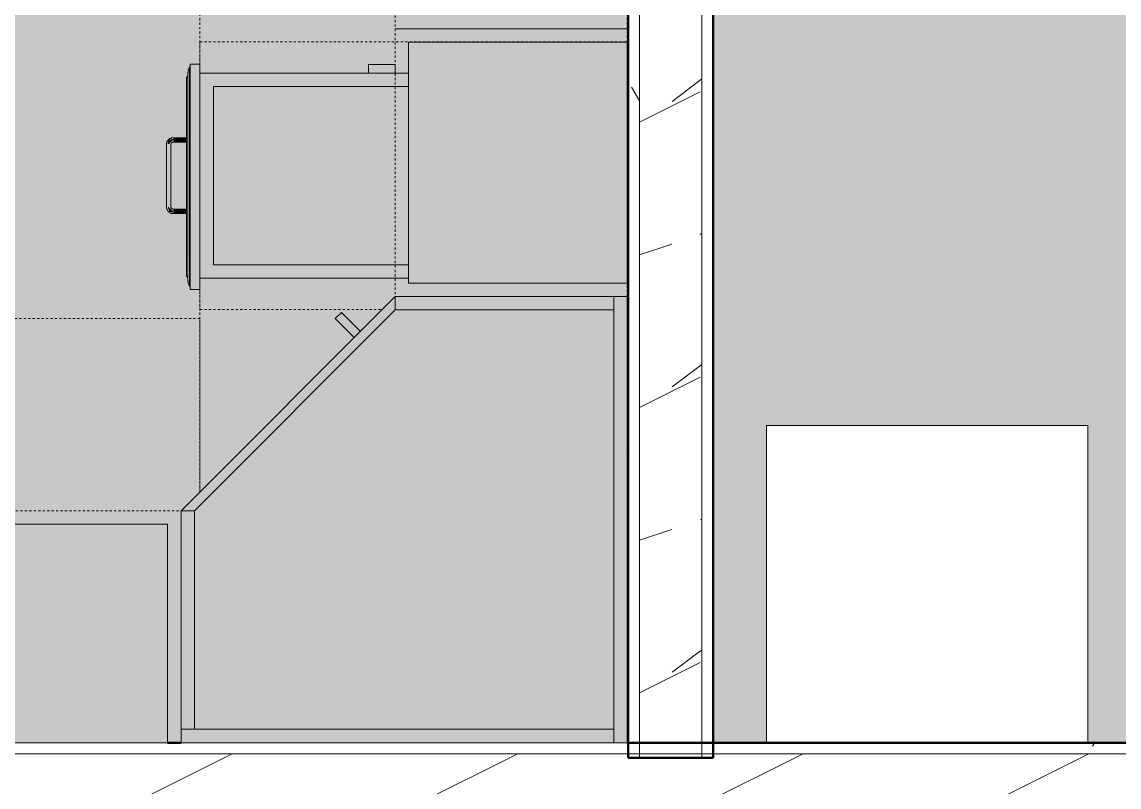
# Model space of a CAD drawing. Header units: inches. Extents: x -4218 to -1814, y 9706 to 12426.
# Drawn here: x -3715.7 to -3654.2, y 11552.9 to 11595.8 of the extents above; entities that cross this region are included whole.
import ezdxf

# ---------------------------------------------------------------- set-up
doc = ezdxf.new("R2010")
doc.units = ezdxf.units.IN
doc.header["$MEASUREMENT"] = 0
doc.linetypes.add('Dash', pattern=[0.25, 0.125, -0.125])
for name, color, linetype, lineweight in [('0-1', 7, 'Continuous', 5), ('0-2', 10, 'Continuous', 13), ('A-AREA-PATT-3', 7, 'Continuous', 9), ('A-WALL', 113, 'Continuous', 13), ('A-WALL-2', 250, 'Continuous', 50), ('A-WALL-3', 10, 'Continuous', 13), ('A-WALL-9', 113, 'Continuous', 50), ('A-WALL-PATT-1', 7, 'Continuous', 9), ('A-WALL-PATT-2', 55, 'Continuous', 9), ('A-WALL-PATT-6', 111, 'Continuous', 9), ('I-FURN-1', 7, 'Continuous', 9), ('Q-CASE', 31, 'Continuous', 9), ('Q-CASE-1', 9, 'Continuous', 9), ('Q-CASE-3', 7, 'Continuous', 9), ('Q-CASE-4', 7, 'Dash', 9), ('Q-CASE-HDLN-1', 7, 'Dash', 9), ('Q-CASE-HDLN-2', 31, 'Continuous', 9)]:
    doc.layers.add(name, color=color, linetype=linetype, lineweight=lineweight)
pattern_1 = [(0, (0, 0), (30.72, 7.68), [1.267, -21.773, 1.267, -21.773, -122.88]), (0, (0, 0), (30.72, 7.68), [-46.08, 1.267, -44.813, 1.267, -21.773, -53.76]), (0, (0, 0), (30.72, 7.68), [-115.2, 1.267, -14.093, 1.267, -37.133]), (120, (11.52, 3.84), (-22.011075, 22.7643004), [1.267, -21.773, 1.267, -21.773, -122.88]), (120, (11.52, 3.84), (-22.011075, 22.7643004), [-46.08, 1.267, -44.813, 1.267, -21.773, -53.76]), (120, (11.52, 3.84), (-22.011075, 22.7643004), [-115.2, 1.267, -14.093, 1.267, -37.133]), (240, (15.36, 19.2), (-8.708925, -30.4443004), [1.267, -21.773, 1.267, -21.773, -122.88]), (240, (15.36, 19.2), (-8.708925, -30.4443004), [-46.08, 1.267, -44.813, 1.267, -21.773, -53.76]), (240, (15.36, 19.2), (-8.708925, -30.4443004), [-115.2, 1.267, -14.093, 1.267, -37.133])]
pattern_2 = [(216.87, (6.397, 15.994), (47.98094286, 31.9870857), [7.997, -71.971]), (206.565, (15.994, 11.196), (-15.993714, -15.9941327), [17.881, -17.881]), (198.435, (15.994, 3.199), (-31.9867405, -15.9938803), [10.115, -40.461])]

# ---------------------------------------------------------------- blocks, each defined once
blk = doc.blocks.new('OD_CW_Countertop - OD_CW_Countertop-2395220-FLOOR PLAN - 2ND FLOOR')
at = {"layer": 'Q-CASE-HDLN-1'}
for p, q in [((0.738, 24), (0.738, 22)), ((0.738, 0), (99.775, 0))]:
    blk.add_line(p, q, dxfattribs=at)
blk = doc.blocks.new('OD_CW_Countertop - OD_CW_Countertop-2395221-FLOOR PLAN - 2ND FLOOR')
at = {"layer": 'Q-CASE-HDLN-1'}
for p, q in [((0.738, 9.713), (0.738, 0)), ((0.738, 0), (19.238, 0))]:
    blk.add_line(p, q, dxfattribs=at)
blk = doc.blocks.new('Table-Night Stand - 18_ x 18_ x 24_-V118-FLOOR PLAN - 2ND FLOOR')
at = {"layer": 'I-FURN-1'}
for p, q in [((0.147, 17.775), (0.147, 0)), ((18.147, 0), (18.147, 17.775)), ((0.147, 0), (18.147, 0))]:
    blk.add_line(p, q, dxfattribs=at)
blk = doc.blocks.new('Base_Unit_4_drawer_12137 - 15_-2365974-FLOOR PLAN - 2ND FLOOR')
at = {"layer": 'Q-CASE'}
for points in [[(-1.012, 25.629), (-1.012, 25.625), (2.488, 25.662), (2.488, 25.875), (-1.012, 25.838), (-1.012, 25.642)], [(-1.383, 25.174), (-1.351, 24.75), (-1.142, 24.75), (-1.174, 25.5), (-1.383, 25.5), (-1.383, 25.412)], [(-1.325, 25.5), (-1.23, 25.528), (-1.012, 25.75), (-1.012, 25.813), (-1.286, 25.72), (-1.295, 25.669)], [(2.488, 25.813), (2.516, 25.717), (2.738, 25.5), (2.8, 25.5), (2.738, 25.768), (2.648, 25.784)], [(2.617, 25.5), (2.649, 24.75), (2.858, 24.75), (2.826, 25.5), (2.629, 25.5)], [(-5.637, 24.543), (6.877, 24.556), (6.771, 24.592), (-5.526, 24.556)], [(-5.421, 24.592), (6.771, 24.592), (6.605, 24.665), (6.323, 24.671), (-5.342, 24.639)], [(-5.164, 24.671), (6.323, 24.703), (6.159, 24.75), (-4.887, 24.75), (-5.113, 24.674)], [(-5.637, 24), (6.988, 24), (6.988, 24.543), (-5.637, 24.543)], [(-5.012, 18.842), (-5.012, 12.312), (-4.262, 12.312), (-4.262, 23.25), (5.738, 23.25), (5.738, 12.312), (6.488, 12.312), (6.488, 24), (-5.012, 24), (-5.012, 23.063)], [(-4.262, 13.25), (-4.262, 12.312), (5.738, 12.312), (5.738, 23.25), (-4.262, 23.25), (-4.262, 18.842)]]:
    blk.add_hatch(color=256, dxfattribs=at).paths.add_polyline_path(points, flags=0)
at = {"layer": 'Q-CASE-HDLN-1'}
for p, q in [((8.238, 24), (-6.762, 24)), ((-6.762, 24), (-6.762, 13.787)), ((8.238, 24), (8.238, 0)), ((-6.762, 0.062), (-6.762, 0))]:
    blk.add_line(p, q, dxfattribs=at)
at = {"layer": 'Q-CASE-HDLN-2'}
for p, q in [((2.488, 25.875), (-1.012, 25.875)), ((-1.387, 25.5), (-1.387, 24.75)), ((-1.387, 25.5), (-1.387, 24.75)), ((-1.387, 25.5), (-1.387, 24.75)), ((-1.387, 25.5), (-1.387, 24.75)), ((-1.137, 24.75), (-1.137, 25.5)), ((-1.137, 24.75), (-1.137, 25.5)), ((-1.137, 24.75), (-1.137, 25.5)), ((-1.137, 24.75), (-1.137, 25.5)), ((-1.012, 25.625), (2.488, 25.625)), ((2.613, 25.5), (2.613, 24.75)), ((2.613, 25.5), (2.613, 24.75)), ((2.613, 25.5), (2.613, 24.75)), ((2.613, 25.5), (2.613, 24.75)), ((2.863, 24.75), (2.863, 25.5)), ((2.863, 24.75), (2.863, 25.5)), ((2.863, 24.75), (2.863, 25.5)), ((2.863, 24.75), (2.863, 25.5)), ((-5.421, 24.592), (6.771, 24.592)), ((6.537, 24.672), (-5.187, 24.672)), ((-4.887, 24.75), (-1.383, 24.75)), ((-1.387, 24.75), (-1.383, 24.75)), ((-1.137, 24.75), (-1.387, 24.75)), ((-1.142, 24.75), (-1.137, 24.75)), ((-1.142, 24.75), (2.617, 24.75)), ((2.863, 24.75), (2.613, 24.75)), ((2.613, 24.75), (2.617, 24.75)), ((2.858, 24.75), (2.863, 24.75)), ((2.858, 24.75), (6.238, 24.75)), ((6.988, 24.543), (-5.637, 24.543)), ((-5.637, 24.543), (-5.637, 24)), ((6.988, 24), (-5.637, 24)), ((-5.012, 24), (-5.012, 12.312)), ((6.488, 14.562), (6.488, 24)), ((6.988, 24.543), (6.988, 24)), ((-4.262, 12.312), (-4.262, 23.25)), ((-4.262, 23.25), (5.738, 23.25)), ((5.738, 23.25), (5.738, 12.312)), ((6.488, 12.312), (6.488, 13.062))]:
    blk.add_line(p, q, dxfattribs=at)
at = {"layer": 'Q-CASE-HDLN-2', "flags": 128}
for points in [[(-1.012, 25.875), (-1.027, 25.875), (-1.042, 25.874), (-1.057, 25.872), (-1.072, 25.87), (-1.087, 25.868), (-1.101, 25.864), (-1.116, 25.86), (-1.13, 25.856), (-1.144, 25.851), (-1.158, 25.845), (-1.172, 25.839), (-1.185, 25.833), (-1.199, 25.825), (-1.211, 25.818), (-1.224, 25.81), (-1.236, 25.801), (-1.248, 25.792), (-1.26, 25.782), (-1.271, 25.772), (-1.281, 25.761), (-1.292, 25.75), (-1.301, 25.739), (-1.311, 25.727), (-1.319, 25.715), (-1.328, 25.703), (-1.336, 25.69), (-1.343, 25.677), (-1.35, 25.663), (-1.356, 25.65), (-1.362, 25.636), (-1.367, 25.622), (-1.372, 25.608), (-1.376, 25.593), (-1.379, 25.578), (-1.382, 25.564), (-1.384, 25.549), (-1.386, 25.534), (-1.387, 25.519), (-1.387, 25.504), (-1.387, 25.5)], [(-1.012, 25.875), (-1.027, 25.875), (-1.042, 25.874), (-1.057, 25.872), (-1.072, 25.87), (-1.087, 25.868), (-1.101, 25.864), (-1.116, 25.86), (-1.13, 25.856), (-1.144, 25.851), (-1.158, 25.845), (-1.172, 25.839), (-1.185, 25.833), (-1.199, 25.825), (-1.211, 25.818), (-1.224, 25.81), (-1.236, 25.801), (-1.248, 25.792), (-1.26, 25.782), (-1.271, 25.772)], [(-1.012, 25.875), (-1.027, 25.875), (-1.042, 25.874), (-1.057, 25.872), (-1.072, 25.87), (-1.087, 25.868), (-1.101, 25.864), (-1.116, 25.86), (-1.13, 25.856), (-1.144, 25.851), (-1.158, 25.845), (-1.172, 25.839), (-1.185, 25.833), (-1.199, 25.825), (-1.211, 25.818), (-1.224, 25.81), (-1.236, 25.801), (-1.248, 25.792), (-1.26, 25.782), (-1.271, 25.772)], [(-1.012, 25.875), (-1.027, 25.875), (-1.042, 25.874), (-1.057, 25.872), (-1.072, 25.87), (-1.087, 25.868), (-1.101, 25.864), (-1.116, 25.86), (-1.13, 25.856), (-1.144, 25.851), (-1.158, 25.845), (-1.172, 25.839), (-1.185, 25.833), (-1.199, 25.825), (-1.211, 25.818), (-1.224, 25.81), (-1.236, 25.801), (-1.248, 25.792), (-1.26, 25.782), (-1.271, 25.772)], [(2.738, 25.779), (2.727, 25.789), (2.715, 25.798), (2.703, 25.807), (2.69, 25.816), (2.678, 25.823), (2.664, 25.831), (2.651, 25.838), (2.637, 25.844), (2.624, 25.85), (2.61, 25.855), (2.595, 25.859), (2.581, 25.863), (2.566, 25.867), (2.551, 25.87), (2.537, 25.872), (2.522, 25.873), (2.507, 25.875), (2.492, 25.875), (2.488, 25.875)], [(2.738, 25.779), (2.727, 25.789), (2.715, 25.798), (2.703, 25.807), (2.69, 25.816), (2.678, 25.823), (2.664, 25.831), (2.651, 25.838), (2.637, 25.844), (2.624, 25.85), (2.61, 25.855), (2.595, 25.859), (2.581, 25.863), (2.566, 25.867), (2.551, 25.87), (2.537, 25.872), (2.522, 25.873), (2.507, 25.875), (2.492, 25.875), (2.488, 25.875)], [(2.738, 25.779), (2.727, 25.789), (2.715, 25.798), (2.703, 25.807), (2.69, 25.816), (2.678, 25.823), (2.664, 25.831), (2.651, 25.838), (2.637, 25.844), (2.624, 25.85), (2.61, 25.855), (2.595, 25.859), (2.581, 25.863), (2.566, 25.867), (2.551, 25.87), (2.537, 25.872), (2.522, 25.873), (2.507, 25.875), (2.492, 25.875), (2.488, 25.875)], [(2.863, 25.5), (2.862, 25.515), (2.862, 25.53), (2.86, 25.545), (2.858, 25.56), (2.855, 25.575), (2.852, 25.589), (2.848, 25.604), (2.844, 25.618), (2.839, 25.632), (2.833, 25.646), (2.827, 25.66), (2.82, 25.673), (2.813, 25.686), (2.805, 25.699), (2.797, 25.712), (2.788, 25.724), (2.779, 25.736), (2.77, 25.747), (2.76, 25.758), (2.749, 25.769), (2.738, 25.779), (2.727, 25.789), (2.715, 25.798), (2.703, 25.807), (2.69, 25.816), (2.678, 25.823), (2.664, 25.831), (2.651, 25.838), (2.637, 25.844), (2.624, 25.85), (2.61, 25.855), (2.595, 25.859), (2.581, 25.863), (2.566, 25.867), (2.551, 25.87), (2.537, 25.872), (2.522, 25.873), (2.507, 25.875), (2.492, 25.875), (2.488, 25.875)], [(-1.292, 25.75), (-1.301, 25.739), (-1.311, 25.727), (-1.319, 25.715), (-1.328, 25.703), (-1.336, 25.69), (-1.343, 25.677), (-1.35, 25.663), (-1.356, 25.65), (-1.362, 25.636), (-1.367, 25.622), (-1.372, 25.608), (-1.376, 25.593), (-1.379, 25.578), (-1.382, 25.564), (-1.384, 25.549), (-1.386, 25.534), (-1.387, 25.519), (-1.387, 25.504), (-1.387, 25.5)], [(-1.292, 25.75), (-1.301, 25.739), (-1.311, 25.727), (-1.319, 25.715), (-1.328, 25.703), (-1.336, 25.69), (-1.343, 25.677), (-1.35, 25.663), (-1.356, 25.65), (-1.362, 25.636), (-1.367, 25.622), (-1.372, 25.608), (-1.376, 25.593), (-1.379, 25.578), (-1.382, 25.564), (-1.384, 25.549), (-1.386, 25.534), (-1.387, 25.519), (-1.387, 25.504), (-1.387, 25.5)], [(-1.292, 25.75), (-1.301, 25.739), (-1.311, 25.727), (-1.319, 25.715), (-1.328, 25.703), (-1.336, 25.69), (-1.343, 25.677), (-1.35, 25.663), (-1.356, 25.65), (-1.362, 25.636), (-1.367, 25.622), (-1.372, 25.608), (-1.376, 25.593), (-1.379, 25.578), (-1.382, 25.564), (-1.384, 25.549), (-1.386, 25.534), (-1.387, 25.519), (-1.387, 25.504), (-1.387, 25.5)], [(-1.137, 25.5), (-1.137, 25.505), (-1.137, 25.51), (-1.136, 25.515), (-1.136, 25.52), (-1.135, 25.525), (-1.134, 25.53), (-1.132, 25.535), (-1.131, 25.539), (-1.129, 25.544), (-1.127, 25.549), (-1.125, 25.553), (-1.123, 25.558), (-1.121, 25.562), (-1.118, 25.566), (-1.115, 25.571), (-1.113, 25.575), (-1.109, 25.579), (-1.106, 25.582), (-1.103, 25.586), (-1.099, 25.59), (-1.096, 25.593), (-1.092, 25.596), (-1.088, 25.599), (-1.084, 25.602), (-1.08, 25.605), (-1.076, 25.608), (-1.071, 25.61), (-1.067, 25.613), (-1.062, 25.615), (-1.058, 25.617), (-1.053, 25.618), (-1.048, 25.62), (-1.043, 25.621), (-1.038, 25.622), (-1.034, 25.623), (-1.029, 25.624), (-1.024, 25.624), (-1.019, 25.625), (-1.014, 25.625)], [(-1.137, 25.5), (-1.137, 25.505), (-1.137, 25.51), (-1.136, 25.515), (-1.136, 25.52), (-1.135, 25.525), (-1.134, 25.53), (-1.132, 25.535), (-1.131, 25.539), (-1.129, 25.544), (-1.127, 25.549), (-1.125, 25.553), (-1.123, 25.558), (-1.121, 25.562), (-1.118, 25.566), (-1.115, 25.571), (-1.113, 25.575), (-1.109, 25.579), (-1.106, 25.582), (-1.103, 25.586), (-1.099, 25.59), (-1.096, 25.593), (-1.092, 25.596), (-1.088, 25.599), (-1.084, 25.602), (-1.08, 25.605), (-1.076, 25.608), (-1.071, 25.61), (-1.067, 25.613), (-1.062, 25.615), (-1.058, 25.617), (-1.053, 25.618), (-1.048, 25.62), (-1.043, 25.621), (-1.038, 25.622), (-1.034, 25.623), (-1.029, 25.624), (-1.024, 25.624), (-1.019, 25.625), (-1.014, 25.625)], [(-1.137, 25.5), (-1.137, 25.505), (-1.137, 25.51), (-1.136, 25.515), (-1.136, 25.52), (-1.135, 25.525), (-1.134, 25.53), (-1.132, 25.535), (-1.131, 25.539), (-1.129, 25.544), (-1.127, 25.549), (-1.125, 25.553), (-1.123, 25.558), (-1.121, 25.562), (-1.118, 25.566), (-1.115, 25.571), (-1.113, 25.575), (-1.109, 25.579), (-1.106, 25.582), (-1.103, 25.586), (-1.099, 25.59), (-1.096, 25.593), (-1.092, 25.596), (-1.088, 25.599), (-1.084, 25.602), (-1.08, 25.605), (-1.076, 25.608), (-1.071, 25.61), (-1.067, 25.613), (-1.062, 25.615), (-1.058, 25.617), (-1.053, 25.618), (-1.048, 25.62), (-1.043, 25.621), (-1.038, 25.622), (-1.034, 25.623), (-1.029, 25.624), (-1.024, 25.624), (-1.019, 25.625), (-1.014, 25.625)], [(-1.137, 25.5), (-1.137, 25.505), (-1.137, 25.51), (-1.136, 25.515), (-1.136, 25.52), (-1.135, 25.525), (-1.134, 25.53), (-1.132, 25.535), (-1.131, 25.539), (-1.129, 25.544), (-1.127, 25.549), (-1.125, 25.553), (-1.123, 25.558), (-1.121, 25.562), (-1.118, 25.566), (-1.115, 25.571), (-1.113, 25.575), (-1.109, 25.579), (-1.106, 25.582), (-1.103, 25.586), (-1.099, 25.59), (-1.096, 25.593), (-1.092, 25.596), (-1.088, 25.599), (-1.084, 25.602), (-1.08, 25.605), (-1.076, 25.608), (-1.071, 25.61), (-1.067, 25.613), (-1.062, 25.615), (-1.058, 25.617), (-1.053, 25.618), (-1.048, 25.62), (-1.043, 25.621), (-1.038, 25.622), (-1.034, 25.623), (-1.029, 25.624), (-1.024, 25.624), (-1.019, 25.625), (-1.014, 25.625), (-1.012, 25.625)], [(2.488, 25.625), (2.493, 25.625), (2.498, 25.625), (2.503, 25.624), (2.508, 25.623), (2.513, 25.623), (2.517, 25.621), (2.522, 25.62), (2.527, 25.619), (2.532, 25.617), (2.536, 25.615), (2.541, 25.613), (2.545, 25.611), (2.55, 25.608), (2.554, 25.606), (2.558, 25.603), (2.562, 25.6), (2.566, 25.597), (2.57, 25.594), (2.574, 25.591), (2.577, 25.587), (2.581, 25.583), (2.584, 25.58), (2.587, 25.576), (2.59, 25.572), (2.593, 25.568), (2.596, 25.563), (2.598, 25.559), (2.6, 25.554), (2.602, 25.55), (2.604, 25.545), (2.606, 25.541), (2.607, 25.536), (2.609, 25.531), (2.61, 25.526), (2.611, 25.521), (2.612, 25.516), (2.612, 25.511), (2.613, 25.506), (2.613, 25.501), (2.613, 25.5)], [(2.488, 25.625), (2.493, 25.625), (2.498, 25.625), (2.503, 25.624), (2.508, 25.623), (2.513, 25.623), (2.517, 25.621), (2.522, 25.62), (2.527, 25.619), (2.532, 25.617), (2.536, 25.615), (2.541, 25.613), (2.545, 25.611), (2.55, 25.608), (2.554, 25.606), (2.558, 25.603), (2.562, 25.6), (2.566, 25.597), (2.57, 25.594), (2.574, 25.591), (2.577, 25.587), (2.581, 25.583), (2.584, 25.58), (2.587, 25.576), (2.59, 25.572), (2.593, 25.568), (2.596, 25.563), (2.598, 25.559), (2.6, 25.554), (2.602, 25.55), (2.604, 25.545), (2.606, 25.541), (2.607, 25.536), (2.609, 25.531), (2.61, 25.526), (2.611, 25.521), (2.612, 25.516), (2.612, 25.511), (2.613, 25.506), (2.613, 25.501), (2.613, 25.5)], [(2.488, 25.625), (2.493, 25.625), (2.498, 25.625), (2.503, 25.624), (2.508, 25.623), (2.513, 25.623), (2.517, 25.621), (2.522, 25.62), (2.527, 25.619), (2.532, 25.617), (2.536, 25.615), (2.541, 25.613), (2.545, 25.611), (2.55, 25.608), (2.554, 25.606), (2.558, 25.603), (2.562, 25.6), (2.566, 25.597), (2.57, 25.594), (2.574, 25.591), (2.577, 25.587), (2.581, 25.583), (2.584, 25.58), (2.587, 25.576), (2.59, 25.572), (2.593, 25.568), (2.596, 25.563), (2.598, 25.559), (2.6, 25.554), (2.602, 25.55), (2.604, 25.545), (2.606, 25.541), (2.607, 25.536), (2.609, 25.531), (2.61, 25.526), (2.611, 25.521), (2.612, 25.516), (2.612, 25.511), (2.613, 25.506), (2.613, 25.501), (2.613, 25.5)], [(2.488, 25.625), (2.493, 25.625), (2.498, 25.625), (2.503, 25.624), (2.508, 25.623), (2.513, 25.623), (2.517, 25.621), (2.522, 25.62), (2.527, 25.619), (2.532, 25.617), (2.536, 25.615), (2.541, 25.613), (2.545, 25.611), (2.55, 25.608), (2.554, 25.606), (2.558, 25.603), (2.562, 25.6), (2.566, 25.597), (2.57, 25.594), (2.574, 25.591), (2.577, 25.587), (2.581, 25.583), (2.584, 25.58), (2.587, 25.576), (2.59, 25.572), (2.593, 25.568), (2.596, 25.563), (2.598, 25.559), (2.6, 25.554), (2.602, 25.55), (2.604, 25.545), (2.606, 25.541), (2.607, 25.536), (2.609, 25.531), (2.61, 25.526), (2.611, 25.521), (2.612, 25.516), (2.612, 25.511), (2.613, 25.506), (2.613, 25.501), (2.613, 25.5)], [(2.863, 25.5), (2.862, 25.515), (2.862, 25.53), (2.86, 25.545), (2.858, 25.56), (2.855, 25.575), (2.852, 25.589), (2.848, 25.604), (2.844, 25.618), (2.839, 25.632), (2.833, 25.646), (2.827, 25.66), (2.82, 25.673), (2.813, 25.686), (2.805, 25.699), (2.797, 25.712), (2.788, 25.724), (2.779, 25.736), (2.77, 25.747), (2.76, 25.758)], [(2.863, 25.5), (2.862, 25.515), (2.862, 25.53), (2.86, 25.545), (2.858, 25.56), (2.855, 25.575), (2.852, 25.589), (2.848, 25.604), (2.844, 25.618), (2.839, 25.632), (2.833, 25.646), (2.827, 25.66), (2.82, 25.673), (2.813, 25.686), (2.805, 25.699), (2.797, 25.712), (2.788, 25.724), (2.779, 25.736), (2.77, 25.747), (2.76, 25.758)], [(2.863, 25.5), (2.862, 25.515), (2.862, 25.53), (2.86, 25.545), (2.858, 25.56), (2.855, 25.575), (2.852, 25.589), (2.848, 25.604), (2.844, 25.618), (2.839, 25.632), (2.833, 25.646), (2.827, 25.66), (2.82, 25.673), (2.813, 25.686), (2.805, 25.699), (2.797, 25.712), (2.788, 25.724), (2.779, 25.736), (2.77, 25.747), (2.76, 25.758)]]:
    blk.add_lwpolyline(points, dxfattribs=at)
at = {"layer": 'Q-CASE-HDLN-2'}
for points in [[(-5.637, 24.543), (-5.599, 24.543), (-5.525, 24.551), (-5.455, 24.576), (-5.421, 24.592)], [(-5.421, 24.592), (-5.396, 24.611), (-5.344, 24.642), (-5.255, 24.669), (-5.195, 24.673), (-5.164, 24.671)], [(-5.164, 24.671), (-5.194, 24.673), (-5.225, 24.671), (-5.255, 24.665)], [(-5.255, 24.665), (-5.225, 24.671), (-5.195, 24.673), (-5.164, 24.671)], [(-5.164, 24.671), (-5.194, 24.673), (-5.225, 24.671), (-5.255, 24.665)], [(-5.255, 24.665), (-5.225, 24.671), (-5.195, 24.673), (-5.164, 24.671)], [(-5.164, 24.671), (-5.194, 24.673), (-5.225, 24.671), (-5.255, 24.665)], [(-5.067, 24.676), (-5.035, 24.682), (-4.971, 24.7), (-4.914, 24.731), (-4.887, 24.75)], [(6.238, 24.75), (6.264, 24.731), (6.322, 24.7), (6.385, 24.682), (6.417, 24.676)], [(6.514, 24.671), (6.545, 24.673), (6.576, 24.671), (6.605, 24.665)], [(6.514, 24.671), (6.545, 24.673), (6.575, 24.671), (6.605, 24.665)], [(6.514, 24.671), (6.545, 24.673), (6.576, 24.671), (6.605, 24.665)], [(6.514, 24.671), (6.545, 24.673), (6.575, 24.671), (6.605, 24.665)], [(6.514, 24.671), (6.545, 24.673), (6.576, 24.671), (6.605, 24.665)], [(6.514, 24.671), (6.545, 24.673), (6.606, 24.669), (6.694, 24.642), (6.747, 24.611), (6.771, 24.592)], [(6.771, 24.592), (6.805, 24.576), (6.876, 24.551), (6.95, 24.543), (6.988, 24.543)]]:
    blk.add_open_spline(points, degree=3, dxfattribs=at)
blk = doc.blocks.new('300 Series Wall Hung Cabinet_302 - 18_ x 36_-2362919-FLOOR PLAN - 2ND FLOOR')
at = {"layer": 'Q-CASE-1'}
for points in [[(-1.762, -14.687), (-1.762, -13.188), (-2.25, -13.188), (-2.25, -14.687)], [(2.238, -14.687), (2.238, -13.188), (1.75, -13.188), (1.75, -14.687)]]:
    blk.add_hatch(color=256, dxfattribs=at).paths.add_polyline_path(points, flags=0)
at = {"layer": 'Q-CASE-3'}
for p, q in [((-2.25, -13.188), (-1.762, -13.188)), ((-2.25, -13.188), (-2.25, -14.687)), ((-1.762, -14.687), (-1.762, -13.188)), ((1.75, -13.188), (2.238, -13.188)), ((1.75, -13.188), (1.75, -14.687)), ((2.238, -14.687), (2.238, -13.188)), ((-2.25, -14.687), (-1.762, -14.687)), ((1.75, -14.687), (2.238, -14.687))]:
    blk.add_line(p, q, dxfattribs=at)
at = {"layer": 'Q-CASE-4'}
for p, q in [((18, -0.188), (-18, -0.188)), ((-18, -0.188), (-18, -13.188)), ((18, -13.188), (18, -0.188)), ((-18, -13.188), (18, -13.188))]:
    blk.add_line(p, q, dxfattribs=at)
blk = doc.blocks.new('308 - 308-2379196-FLOOR PLAN - 2ND FLOOR')
at = {"layer": 'Q-CASE'}
blk.add_hatch(color=256, dxfattribs=at).paths.add_polyline_path([(0, -25.188), (0, -24.438), (-11.25, -13.188), (-12, -13.188), (-0.257, -24.931)], flags=0)
at = {"layer": 'Q-CASE-1'}
for points in [[(-12, -0.938), (13, -0.938), (13, -0.188), (-12, -0.188)], [(-11.25, -13.188), (-11.25, -0.938), (-12, -0.938), (-12, -13.188)], [(12.25, -24.438), (12.25, -0.938), (-11.25, -0.938), (-11.25, -13.188), (0, -24.438)], [(12.25, -25.188), (13, -25.188), (13, -0.938), (12.25, -0.938), (12.25, -24.438)], [(-10.762, -16.546), (-9.702, -15.486), (-10.047, -15.14), (-11.107, -16.2)], [(12.25, -25.188), (12.25, -24.438), (0, -24.438), (0, -25.188), (0.75, -25.188)]]:
    blk.add_hatch(color=256, dxfattribs=at).paths.add_polyline_path(points, flags=0)
at = {"layer": 'Q-CASE'}
for p, q in [((-11.25, -13.188), (-12, -13.188)), ((-12, -13.188), (0, -25.188)), ((0, -24.438), (-11.25, -13.188)), ((0, -25.188), (0, -24.438))]:
    blk.add_line(p, q, dxfattribs=at)
at = {"layer": 'Q-CASE-3'}
for p, q in [((13, -0.188), (-12, -0.188)), ((-12, -0.188), (-12, -0.938)), ((13, -0.938), (13, -0.188)), ((-12, -0.938), (13, -0.938)), ((-11.25, -0.938), (-12, -0.938)), ((-12, -0.938), (-12, -13.188)), ((12.25, -0.938), (-11.25, -0.938)), ((-11.25, -0.938), (-11.25, -13.188)), ((-11.25, -13.188), (-11.25, -0.938)), ((12.25, -24.438), (12.25, -0.938)), ((13, -0.938), (12.25, -0.938)), ((12.25, -0.938), (12.25, -25.188)), ((13, -25.188), (13, -0.938)), ((-12, -13.188), (-11.25, -13.188)), ((-11.25, -13.188), (0, -24.438)), ((-10.047, -15.14), (-11.107, -16.2)), ((-10.762, -16.546), (-9.702, -15.486)), ((-11.107, -16.2), (-10.762, -16.546)), ((0, -24.438), (12.25, -24.438)), ((12.25, -24.438), (0, -24.438)), ((0, -24.438), (0, -25.188)), ((12.25, -25.188), (12.25, -24.438)), ((0, -25.188), (12.25, -25.188)), ((12.25, -25.188), (13, -25.188))]:
    blk.add_line(p, q, dxfattribs=at)
blk = doc.blocks.new('300 Series Wall Hung Cabinet_301 - 15_-2216209-FLOOR PLAN - 2ND FLOOR')
at = {"layer": 'Q-CASE-1'}
for points in [[(-6.75, -0.188), (-6.75, -12.438), (6.75, -12.438), (6.75, -0.188)], [(-5.5, -13.188), (-5.5, -14.687), (-5.012, -14.687), (-5.012, -13.188)]]:
    blk.add_hatch(color=256, dxfattribs=at).paths.add_polyline_path(points, flags=0)
at = {"layer": 'Q-CASE-3'}
for p, q in [((6.75, -0.188), (-6.75, -0.188)), ((-6.75, -0.188), (-6.75, -12.438)), ((6.75, -12.438), (6.75, -0.188)), ((-6.75, -12.438), (6.75, -12.438)), ((-5.5, -13.188), (-5.012, -13.188)), ((-5.5, -13.188), (-5.5, -14.687)), ((-5.012, -14.687), (-5.012, -13.188)), ((-5.5, -14.687), (-5.012, -14.687))]:
    blk.add_line(p, q, dxfattribs=at)
at = {"layer": 'Q-CASE-4'}
for p, q in [((7.5, -0.188), (-7.5, -0.188)), ((-7.5, -0.188), (-7.5, -13.188)), ((7.5, -13.188), (7.5, -0.188)), ((-7.5, -13.188), (7.5, -13.188))]:
    blk.add_line(p, q, dxfattribs=at)
blk = doc.blocks.new('300 Series Wall Hung Cabinet_301 - 15_-2215564-FLOOR PLAN - 2ND FLOOR')
at = {"layer": 'Q-CASE-1'}
for points in [[(-5.012, 13.188), (-5.012, 14.687), (-5.5, 14.687), (-5.5, 13.188)], [(6.75, 0.187), (6.75, 12.438), (-6.75, 12.438), (-6.75, 0.187)]]:
    blk.add_hatch(color=256, dxfattribs=at).paths.add_polyline_path(points, flags=0)
at = {"layer": 'Q-CASE-3'}
for p, q in [((-5.012, 14.687), (-5.5, 14.687)), ((-5.5, 14.687), (-5.5, 13.188)), ((-5.012, 13.188), (-5.012, 14.687)), ((-5.012, 13.188), (-5.5, 13.188)), ((6.75, 12.438), (-6.75, 12.438)), ((-6.75, 12.438), (-6.75, 0.187)), ((6.75, 0.187), (6.75, 12.438)), ((-6.75, 0.187), (6.75, 0.187))]:
    blk.add_line(p, q, dxfattribs=at)
at = {"layer": 'Q-CASE-4'}
for p, q in [((-7.5, 0.187), (-7.5, 13.188)), ((-7.5, 13.188), (7.5, 13.188)), ((7.5, 13.188), (7.5, 0.187)), ((7.5, 0.187), (-7.5, 0.187))]:
    blk.add_line(p, q, dxfattribs=at)
blk = doc.blocks.new('CTR - 1st Phase - Unit Layouts_rvt-1-FLOOR PLAN - 2ND FLOOR')
at = {"layer": 'A-WALL-PATT-1'}
h = blk.add_hatch(dxfattribs=at)
h.set_pattern_fill('FP_1', color=256, style=0, pattern_type=2)
h.set_pattern_definition(pattern_1)
h.paths.add_polyline_path([(-3681.066, 11555.364), (-3681.066, 11704.214), (-3681.691, 11704.214), (-3681.691, 11555.364)], flags=0)
h = blk.add_hatch(dxfattribs=at)
h.set_pattern_fill('FP_1', color=256, style=0, pattern_type=2)
h.set_pattern_definition(pattern_1)
h.paths.add_polyline_path([(-3677.566, 11555.364), (-3676.941, 11555.364), (-3676.941, 11673.964), (-3677.566, 11673.964), (-3677.566, 11556.114)], flags=0)
h.paths.add_polyline_path([(-3677.566, 11677.464), (-3676.941, 11677.464), (-3676.941, 11704.214), (-3677.566, 11704.209), (-3677.566, 11678.089)], flags=0)
at = {"layer": 'A-WALL-PATT-2'}
h = blk.add_hatch(dxfattribs=at)
h.set_pattern_fill('FP_2', color=256, style=0, pattern_type=2)
h.set_pattern_definition(pattern_2)
h.paths.add_polyline_path([(-3681.066, 11554.739), (-3677.566, 11554.739), (-3677.566, 11704.839), (-3681.066, 11704.839), (-3681.066, 11556.114)], flags=0)
at = {"layer": 'A-WALL-2'}
for p, q in [((-3681.691, 11704.214), (-3681.691, 11554.514)), ((-3676.941, 11554.514), (-3676.941, 11672.589)), ((-3681.691, 11554.514), (-3676.941, 11554.514))]:
    blk.add_line(p, q, dxfattribs=at)
at = {"layer": 'A-WALL-3'}
for p, q in [((-3681.066, 11704.214), (-3681.066, 11554.514)), ((-3677.566, 11673.964), (-3677.566, 11554.514))]:
    blk.add_line(p, q, dxfattribs=at)
at = {"layer": '0-2'}
for name, p, rotation in [('OD_CW_Countertop - OD_CW_Countertop-2395220-FLOOR PLAN - 2ND FLOOR', (-3705.691, 11669.202), 270.0000000000103), ('300 Series Wall Hung Cabinet_302 - 18_ x 36_-2362919-FLOOR PLAN - 2ND FLOOR', (-3681.566, 11613.364), 269.9999999999985), ('300 Series Wall Hung Cabinet_301 - 15_-2216209-FLOOR PLAN - 2ND FLOOR', (-3681.566, 11587.864), 269.9999999999985), ('Base_Unit_4_drawer_12137 - 15_-2365974-FLOOR PLAN - 2ND FLOOR', (-3681.691, 11586.402), 90.0000000000105), ('308 - 308-2379196-FLOOR PLAN - 2ND FLOOR', (-3681.566, 11568.364), 269.9999999999985), ('OD_CW_Countertop - OD_CW_Countertop-2395221-FLOOR PLAN - 2ND FLOOR', (-3704.953, 11579.139), 180), ('Table-Night Stand - 18_ x 18_ x 24_-V118-FLOOR PLAN - 2ND FLOOR', (-3655.794, 11573.139), 180)]:
    blk.add_blockref(name, p, dxfattribs=dict(at, rotation=rotation))
blk.add_blockref('300 Series Wall Hung Cabinet_301 - 15_-2215564-FLOOR PLAN - 2ND FLOOR', (-3714.254, 11555.177), dxfattribs=at)

msp = doc.modelspace()

# ---------------------------------------------------------------- hatches: boundary and pattern name
at = {"layer": 'A-AREA-PATT-3'}
h = msp.add_hatch(color=256, dxfattribs=at)
h.paths.add_polyline_path([(-3497.93003, 11555.3644), (-3485.92374, 11555.3644), (-3485.92374, 11593.31232), (-3509.68463, 11593.31232), (-3509.68463, 11593.06232), (-3527.68463, 11593.06232), (-3527.68463, 11593.31232), (-3530.68463, 11593.33362), (-3530.68463, 11594.56232), (-3527.68463, 11594.56232), (-3527.68463, 11594.81232), (-3512.4186, 11594.81232), (-3512.4186, 11594.9894), (-3510.9186, 11594.9894), (-3510.9186, 11594.81232), (-3509.68463, 11594.81232), (-3509.68463, 11594.56232), (-3485.92374, 11594.56232), (-3485.92374, 11602.85927), (-3491.89996, 11602.85927), (-3492.86438, 11602.98623), (-3493.76307, 11603.35849), (-3494.53479, 11603.95065), (-3495.12696, 11604.72238), (-3495.49921, 11605.62107), (-3495.62618, 11606.58549), (-3495.62618, 11607.97383), (-3498.64996, 11607.62611), (-3499.64996, 11606.43435), (-3500.64996, 11605.86759), (-3501.64996, 11605.59964), (-3502.65376, 11605.42264), (-3503.64996, 11605.33549), (-3505.64235, 11605.5098), (-3507.64996, 11606.04774), (-3509.64996, 11606.77568), (-3511.64996, 11607.70829), (-3513.64996, 11609.09572), (-3514.64996, 11610.09572), (-3515.14996, 11610.96175), (-3515.64996, 11612.33549), (-3515.64996, 11613.33549), (-3515.14996, 11614.70923), (-3514.64996, 11615.57525), (-3513.64996, 11616.57525), (-3511.47371, 11618.04487), (-3509.64996, 11618.8953), (-3507.64996, 11619.62324), (-3505.64235, 11620.16118), (-3503.64996, 11620.33549), (-3502.15948, 11620.16118), (-3501.64996, 11620.07133), (-3500.64996, 11619.80339), (-3499.64996, 11619.23662), (-3498.64996, 11618.04487), (-3495.62618, 11617.69715), (-3495.62618, 11619.08549), (-3495.49921, 11620.04991), (-3495.12696, 11620.9486), (-3494.53479, 11621.72032), (-3493.76307, 11622.31249), (-3492.86438, 11622.68474), (-3491.89996, 11622.81171), (-3485.92374, 11622.81171), (-3485.92374, 11679.9894), (-3505.92374, 11679.9894), (-3505.92374, 11683.7644), (-3547.43463, 11683.7644), (-3547.43463, 11679.18335), (-3552.18463, 11679.18335), (-3552.18463, 11683.7644), (-3554.29874, 11683.7644), (-3554.29874, 11688.5144), (-3505.92374, 11688.5144), (-3505.92374, 11706.6894), (-3503.98624, 11706.6894), (-3503.98624, 11707.3144), (-3501.92374, 11707.3144), (-3501.92374, 11742.0644), (-3503.98624, 11742.0644), (-3503.98624, 11742.6894), (-3505.92374, 11742.6894), (-3505.92374, 11746.1894), (-3851.84874, 11746.1894), (-3851.84874, 11735.2644), (-3829.53624, 11735.2644), (-3829.53624, 11707.3894), (-3851.84874, 11707.3894), (-3851.84874, 11705.16195), (-3824.74725, 11705.16195), (-3824.74725, 11708.4394), (-3819.99725, 11708.4394), (-3819.99725, 11715.0644), (-3759.99725, 11715.0644), (-3759.99725, 11685.0644), (-3819.99725, 11685.0644), (-3819.99725, 11700.41195), (-3851.84874, 11700.41195), (-3851.84874, 11586.9894), (-3850.73624, 11586.9894), (-3850.73624, 11582.2394), (-3851.84874, 11582.2394), (-3851.84874, 11556.2144), (-3827.32374, 11556.2144), (-3827.32374, 11555.3644), (-3820.11124, 11555.40559), (-3820.11124, 11582.2394), (-3820.73624, 11582.2394), (-3820.73624, 11586.9894), (-3815.36124, 11586.9894), (-3815.36124, 11555.3644), (-3811.00358, 11555.3644), (-3811.00358, 11567.6144), (-3797.50358, 11567.6144), (-3797.50358, 11555.3644), (-3796.00358, 11555.3644), (-3796.00358, 11567.6144), (-3782.50358, 11567.6144), (-3782.50358, 11555.3644), (-3781.00358, 11555.3644), (-3781.00358, 11567.6144), (-3767.50358, 11567.6144), (-3767.50358, 11555.3644), (-3766.00358, 11555.3644), (-3766.00358, 11567.6144), (-3754.19108, 11567.6144), (-3754.19108, 11579.1394), (-3724.19108, 11579.1394), (-3724.19108, 11570.96374), (-3721.75358, 11570.94991), (-3721.75358, 11569.9707), (-3724.19108, 11569.9707), (-3724.19108, 11569.85259), (-3721.75358, 11569.85259), (-3721.75358, 11555.3644), (-3721.00358, 11555.3644), (-3721.00358, 11567.6144), (-3707.50358, 11567.6144), (-3707.50358, 11555.3644), (-3706.75358, 11555.3644), (-3706.75358, 11568.3644), (-3697.05167, 11578.0663), (-3698.11181, 11579.12643), (-3697.7591, 11579.46449), (-3696.70629, 11578.41168), (-3694.75358, 11580.3644), (-3681.75358, 11580.3644), (-3681.75358, 11555.3644), (-3681.69108, 11555.3644), (-3681.69108, 11596.1394), (-3705.69108, 11596.1394), (-3705.69108, 11596.8894), (-3706.19108, 11596.8894), (-3706.19108, 11610.7644), (-3706.69108, 11610.7644), (-3706.69108, 11611.2644), (-3706.19108, 11611.2644), (-3706.19108, 11612.2644), (-3705.69108, 11612.2644), (-3705.69108, 11613.0144), (-3706.19108, 11613.0144), (-3706.19108, 11614.0144), (-3706.69108, 11614.0144), (-3706.69108, 11614.5144), (-3706.19108, 11614.5144), (-3706.19108, 11628.3894), (-3705.69108, 11628.3894), (-3705.69108, 11629.1394), (-3681.69108, 11629.1394), (-3681.69108, 11631.29901), (-3706.04747, 11631.32107), (-3706.13342, 11631.35667), (-3706.19108, 11631.49586), (-3706.21216, 11632.39195), (-3706.44108, 11632.39195), (-3706.44108, 11635.01512), (-3706.69108, 11635.01512), (-3706.69108, 11635.60567), (-3706.44108, 11635.60567), (-3706.44108, 11636.19622), (-3706.69108, 11636.19622), (-3706.69108, 11636.78677), (-3706.44108, 11636.78677), (-3706.44108, 11637.37732), (-3706.69108, 11637.37732), (-3706.69108, 11637.96788), (-3706.44108, 11637.96788), (-3706.44108, 11638.55843), (-3706.69108, 11638.55843), (-3706.69108, 11639.14898), (-3706.44108, 11639.14898), (-3706.44108, 11648.50647), (-3706.69108, 11648.54001), (-3706.69108, 11650.47497), (-3706.44108, 11650.47497), (-3706.44108, 11654.20607), (-3706.19108, 11654.20607), (-3706.18437, 11655.15311), (-3705.99422, 11655.29901), (-3694.00358, 11655.29901), (-3694.00358, 11667.1144), (-3681.75358, 11667.1144), (-3681.75358, 11655.29901), (-3681.69108, 11655.29901), (-3681.69108, 11704.2144), (-3683.69108, 11704.2144), (-3683.69108, 11668.4644), (-3713.69108, 11668.4644), (-3713.69108, 11704.2144), (-3705.69108, 11704.2144), (-3705.69108, 11708.9644), (-3594.14415, 11708.9644), (-3594.14415, 11688.5144), (-3590.29874, 11688.5144), (-3590.29874, 11683.7644), (-3594.14415, 11683.7644), (-3594.14415, 11673.3394), (-3599.44108, 11673.3394), (-3599.44108, 11672.5894), (-3601.94108, 11672.5894), (-3601.94108, 11673.3394), (-3639.19108, 11673.3394), (-3639.19108, 11674.7144), (-3674.19108, 11674.7144), (-3674.19108, 11673.3394), (-3674.44108, 11673.3394), (-3674.44108, 11672.5894), (-3676.94108, 11672.5894), (-3676.94108, 11555.3644), (-3673.94108, 11555.3644), (-3673.94108, 11573.1394), (-3655.94108, 11573.1394), (-3655.94108, 11555.3644), (-3652.94108, 11555.3644), (-3652.94108, 11634.1394), (-3592.94108, 11634.1394), (-3592.94108, 11555.3644), (-3590.00924, 11555.3644), (-3590.00924, 11573.1394), (-3572.00924, 11573.1394), (-3572.00924, 11555.3644), (-3552.18463, 11555.3644), (-3552.18463, 11643.18335), (-3547.43463, 11643.18335), (-3547.43463, 11555.3644), (-3511.43463, 11555.3644), (-3511.43463, 11591.3644), (-3506.68463, 11591.3644), (-3506.68463, 11555.3644)], flags=0)
h.paths.add_polyline_path([(-3835.60253, 11557.0769), (-3848.73624, 11557.0769), (-3848.73624, 11583.0769), (-3823.73624, 11583.0769), (-3823.73624, 11557.0769), (-3831.88654, 11557.0769)], flags=0)
h.paths.add_polyline_path([(-3798.75358, 11568.3644), (-3799.24202, 11568.3644), (-3799.24202, 11569.86365), (-3798.75358, 11569.86365), (-3798.75358, 11569.36485)], flags=0)
h.paths.add_polyline_path([(-3769.24202, 11568.3644), (-3769.24202, 11569.86365), (-3768.75358, 11569.86365), (-3768.75358, 11568.3644)], flags=0)
h.paths.add_polyline_path([(-3794.26513, 11568.3644), (-3794.75358, 11568.3644), (-3794.75358, 11569.86365), (-3794.26513, 11569.86365), (-3794.26513, 11569.36485)], flags=0)
h.paths.add_polyline_path([(-3764.26513, 11568.3644), (-3764.75358, 11568.3644), (-3764.75358, 11569.86365), (-3764.26513, 11569.86365), (-3764.26513, 11569.36485)], flags=0)
h.paths.add_polyline_path([(-3719.75358, 11568.3644), (-3719.75358, 11569.86365), (-3719.26513, 11569.86365), (-3719.26513, 11568.3644)], flags=0)
h.paths.add_polyline_path([(-3806.69108, 11579.8894), (-3806.81182, 11579.8894), (-3806.77946, 11580.6394), (-3806.75358, 11580.67403), (-3806.94108, 11580.8269), (-3806.94108, 11580.7644), (-3810.44108, 11580.80101), (-3810.4757, 11580.8269), (-3810.62858, 11580.6394), (-3810.57033, 11580.6394), (-3810.60269, 11579.8894), (-3810.81182, 11579.8894), (-3810.77946, 11580.6394), (-3810.75358, 11580.6394), (-3810.70624, 11580.90456), (-3810.44108, 11580.97778), (-3810.44108, 11581.0144), (-3806.94108, 11580.97778), (-3806.94108, 11580.9519), (-3806.6732, 11580.8894), (-3806.60269, 11580.6394), (-3806.57033, 11580.6394), (-3806.60269, 11579.8894), (-3806.65872, 11579.8894)], flags=0)
h.paths.add_polyline_path([(-3778.10269, 11579.8894), (-3778.31182, 11579.8894), (-3778.27946, 11580.6394), (-3778.25358, 11580.67403), (-3778.44108, 11580.8269), (-3778.44108, 11580.7644), (-3781.94108, 11580.80101), (-3781.9757, 11580.8269), (-3782.12858, 11580.6394), (-3782.07033, 11580.6394), (-3782.10269, 11579.8894), (-3782.31182, 11579.8894), (-3782.27946, 11580.6394), (-3782.25358, 11580.6394), (-3782.20624, 11580.90456), (-3781.94108, 11580.97778), (-3781.94108, 11581.0144), (-3778.44108, 11580.97778), (-3778.44108, 11580.9519), (-3778.1732, 11580.8894), (-3778.10269, 11580.6394), (-3778.07033, 11580.6394), (-3778.08282, 11579.8894)], flags=0)
h.paths.add_polyline_path([(-3761.81182, 11579.8894), (-3761.77946, 11580.6394), (-3761.72469, 11580.66866), (-3761.94108, 11580.80101), (-3761.94108, 11580.7644), (-3765.44108, 11580.80101), (-3765.46947, 11580.85678), (-3765.60269, 11580.6394), (-3765.57033, 11580.6394), (-3765.60269, 11579.8894), (-3765.81182, 11579.8894), (-3765.77946, 11580.6394), (-3765.75358, 11580.6394), (-3765.69108, 11580.90727), (-3765.44108, 11580.97778), (-3765.44108, 11581.0144), (-3761.94108, 11580.97778), (-3761.94108, 11580.9519), (-3761.66785, 11580.8594), (-3761.60269, 11580.6394), (-3761.57033, 11580.6394), (-3761.60269, 11579.8894), (-3761.79933, 11579.8894)], flags=0)
h.paths.add_polyline_path([(-3793.08282, 11579.8894), (-3793.31182, 11579.8894), (-3793.27946, 11580.6394), (-3793.22469, 11580.66866), (-3793.44108, 11580.80101), (-3793.44108, 11580.7644), (-3796.94108, 11580.80101), (-3796.96947, 11580.85678), (-3797.10269, 11580.6394), (-3797.07033, 11580.6394), (-3797.10269, 11579.8894), (-3797.31182, 11579.8894), (-3797.27946, 11580.6394), (-3797.25358, 11580.6394), (-3797.19108, 11580.90727), (-3796.94108, 11580.97778), (-3796.94108, 11581.0144), (-3793.44108, 11580.97778), (-3793.44108, 11580.9519), (-3793.1732, 11580.8894), (-3793.10269, 11580.6394), (-3793.07033, 11580.6394), (-3793.07033, 11579.8894)], flags=0)
h.paths.add_polyline_path([(-3706.23415, 11580.7644), (-3706.28339, 11580.98078), (-3706.35645, 11581.14662), (-3706.39406, 11581.42891), (-3706.44108, 11581.5144), (-3706.44108, 11585.01866), (-3707.19108, 11585.05101), (-3707.19108, 11585.0769), (-3707.45624, 11585.12423), (-3707.52946, 11585.3894), (-3707.56608, 11585.3894), (-3707.52946, 11588.8894), (-3707.50358, 11588.8894), (-3707.44108, 11589.15727), (-3707.19108, 11589.22778), (-3707.19108, 11589.26014), (-3706.44108, 11589.26014), (-3706.44108, 11592.6394), (-3706.36724, 11592.81867), (-3706.32977, 11593.09443), (-3706.24662, 11593.27844), (-3706.19108, 11593.3894), (-3705.69108, 11593.3894), (-3705.69108, 11592.8894), (-3696.25283, 11592.8894), (-3696.25283, 11593.3644), (-3694.75358, 11593.3644), (-3694.75358, 11592.8894), (-3694.00358, 11592.8894), (-3694.00358, 11594.6144), (-3681.75358, 11594.6144), (-3681.75358, 11581.1144), (-3694.00358, 11581.1144), (-3694.00358, 11581.3894), (-3705.69108, 11581.3894), (-3705.69108, 11580.7644)], flags=0)
h.paths.add_polyline_path([(-3707.19108, 11585.1394), (-3707.19108, 11585.26014), (-3706.44108, 11585.26014), (-3706.44108, 11589.01866), (-3707.19108, 11589.05101), (-3707.2257, 11589.0769), (-3707.37858, 11588.8894), (-3707.31608, 11588.8894), (-3707.35269, 11585.3894), (-3707.37858, 11585.35477), (-3707.21924, 11585.17175)], flags=0)
h.paths.add_polyline_path([(-3487.7804, 11586.6144), (-3488.68463, 11586.6144), (-3488.68463, 11591.3644), (-3486.87374, 11591.3644), (-3486.87374, 11586.6144)], flags=0)
h.paths.add_polyline_path([(-3529.18463, 11594.6638), (-3530.68463, 11594.6638), (-3530.68463, 11594.9894), (-3529.18463, 11594.9894), (-3529.18463, 11594.81232)], flags=0)
h.paths.add_polyline_path([(-3822.37225, 11634.42044), (-3841.36459, 11634.42044), (-3841.36459, 11669.42044), (-3835.36459, 11669.42044), (-3835.36459, 11670.42044), (-3763.36459, 11670.42044), (-3763.36459, 11669.42044), (-3757.36459, 11669.42044), (-3757.36459, 11634.42044), (-3819.69017, 11634.42044)], flags=0)
h.paths.add_polyline_path([(-3500.87157, 11646.57188), (-3501.77744, 11646.69114), (-3502.62157, 11647.04079), (-3503.34645, 11647.597), (-3503.90266, 11648.32188), (-3504.25231, 11649.16601), (-3504.37157, 11650.07188), (-3504.37157, 11662.93605), (-3504.25842, 11663.79555), (-3503.92666, 11664.59648), (-3503.39891, 11665.28426), (-3502.71114, 11665.812), (-3501.91021, 11666.14376), (-3501.0507, 11666.25692), (-3489.54874, 11666.25692), (-3488.90169, 11666.17173), (-3488.29874, 11665.92198), (-3487.78097, 11665.52468), (-3487.38367, 11665.00692), (-3487.13392, 11664.40396), (-3487.04874, 11663.75692), (-3487.04874, 11649.07188), (-3487.13392, 11648.42483), (-3487.38367, 11647.82188), (-3487.78097, 11647.30411), (-3488.29874, 11646.90681), (-3488.90169, 11646.65706), (-3489.54874, 11646.57188), (-3496.48899, 11646.57188)], flags=0)
h.paths.add_polyline_path([(-3707.19108, 11659.67827), (-3707.19108, 11659.73651), (-3707.45624, 11659.78385), (-3707.52946, 11660.04901), (-3707.56608, 11660.04901), (-3707.52946, 11663.54901), (-3707.50358, 11663.54901), (-3707.44108, 11663.81689), (-3707.19108, 11663.8874), (-3707.19108, 11663.91975), (-3706.44108, 11663.8874), (-3706.44108, 11663.67827), (-3707.19108, 11663.71063), (-3707.2257, 11663.73651), (-3707.37858, 11663.54901), (-3707.31608, 11663.54901), (-3707.35269, 11660.04901), (-3707.37858, 11660.01438), (-3707.19108, 11659.86151), (-3707.19108, 11659.91975), (-3706.44108, 11659.8874), (-3706.44108, 11659.67827), (-3707.13845, 11659.67827)], flags=0)
h.paths.add_polyline_path([(-3621.31404, 11674.7144), (-3602.19108, 11674.7144), (-3602.19108, 11678.0894), (-3601.94108, 11678.0894), (-3601.94108, 11678.8394), (-3599.44108, 11678.8394), (-3599.44108, 11678.0894), (-3598.89415, 11678.0894), (-3598.89415, 11704.2144), (-3676.94108, 11704.2144), (-3676.94108, 11678.8394), (-3674.44108, 11678.8394), (-3674.44108, 11678.0894), (-3674.19108, 11678.0894), (-3674.19108, 11676.0894), (-3637.19108, 11676.0894), (-3637.19108, 11674.7144)], flags=0)
h.paths.add_polyline_path([(-3551.29874, 11690.21232), (-3551.29874, 11690.46232), (-3593.29874, 11690.48362), (-3593.29874, 11691.71232), (-3551.29874, 11691.71232), (-3551.29874, 11691.96232), (-3550.06476, 11691.96232), (-3550.06476, 11692.1394), (-3548.56476, 11692.1394), (-3548.56476, 11691.96232), (-3515.29874, 11691.96232), (-3515.29874, 11691.71232), (-3512.29874, 11691.69102), (-3512.29874, 11690.46232), (-3515.29874, 11690.46232), (-3515.29874, 11690.21232), (-3549.80963, 11690.21232)], flags=0)
h.paths.add_polyline_path([(-3513.79874, 11691.8138), (-3513.79874, 11692.1394), (-3512.29874, 11692.1394), (-3512.29874, 11691.8138)], flags=0)
h.paths.add_polyline_path([(-3796.78624, 11729.55759), (-3813.78624, 11729.5894), (-3813.78624, 11745.7144), (-3741.78624, 11745.7144), (-3741.78624, 11729.5894), (-3759.78624, 11729.5894), (-3759.78624, 11733.5894), (-3795.78624, 11733.5894), (-3795.78624, 11729.5894), (-3796.44914, 11729.55759)], flags=0)
h.paths.add_polyline_path([(-3822.37225, 11738.4394), (-3824.74725, 11738.4394), (-3824.74725, 11745.66195), (-3819.99725, 11745.66195), (-3819.99725, 11738.4394), (-3820.62225, 11738.4394)], flags=0)
h.paths.add_polyline_path([(-3532.27472, 11740.9394), (-3541.92374, 11740.9394), (-3541.92374, 11742.6894), (-3505.92374, 11742.6894), (-3505.92374, 11740.9394), (-3531.69728, 11740.9394)], flags=0)
at = {"layer": 'A-WALL-PATT-6'}
h = msp.add_hatch(dxfattribs=at)
h.set_pattern_fill('FP_1', color=256, style=0, pattern_type=2)
h.set_pattern_definition(pattern_1)
h.paths.add_polyline_path([(-3682.50358, 11554.7394), (-3681.06608, 11554.7394), (-3681.06608, 11555.3644), (-3827.32374, 11555.3644), (-3827.32374, 11554.7394), (-3694.75358, 11554.7394)], flags=0)
h.paths.add_polyline_path([(-3485.29874, 11554.7394), (-3485.29874, 11555.3644), (-3548.05963, 11555.3644), (-3548.05963, 11554.7394), (-3497.93003, 11554.7394)], flags=0)
h.paths.add_polyline_path([(-3677.56608, 11554.7394), (-3551.55963, 11554.7394), (-3551.55963, 11555.3644), (-3677.56608, 11555.3644), (-3677.56608, 11555.01356)], flags=0)
h = msp.add_hatch(dxfattribs=at)
h.set_pattern_fill('FP_2', color=256, style=0, pattern_type=2)
h.set_pattern_definition(pattern_2)
h.paths.add_polyline_path([(-3827.32374, 11551.2394), (-3484.67374, 11551.2394), (-3484.67374, 11554.7394), (-3827.32374, 11554.7394)], flags=0)

# ---------------------------------------------------------------- linework, layer by layer
at = {"layer": 'A-WALL'}
msp.add_line((-3827.32374, 11554.7394), (-3484.67374, 11554.7394), dxfattribs=at)
at = {"layer": 'A-WALL-9'}
for p, q in [((-3706.75358, 11555.3644), (-3707.50358, 11555.3644)), ((-3485.92374, 11555.3644), (-3681.75358, 11555.3644))]:
    msp.add_line(p, q, dxfattribs=at)

# ---------------------------------------------------------------- block references
at = {"layer": '0-1'}
msp.add_blockref('CTR - 1st Phase - Unit Layouts_rvt-1-FLOOR PLAN - 2ND FLOOR', (0, 0), dxfattribs=at)

doc.saveas('drawing.dxf')
